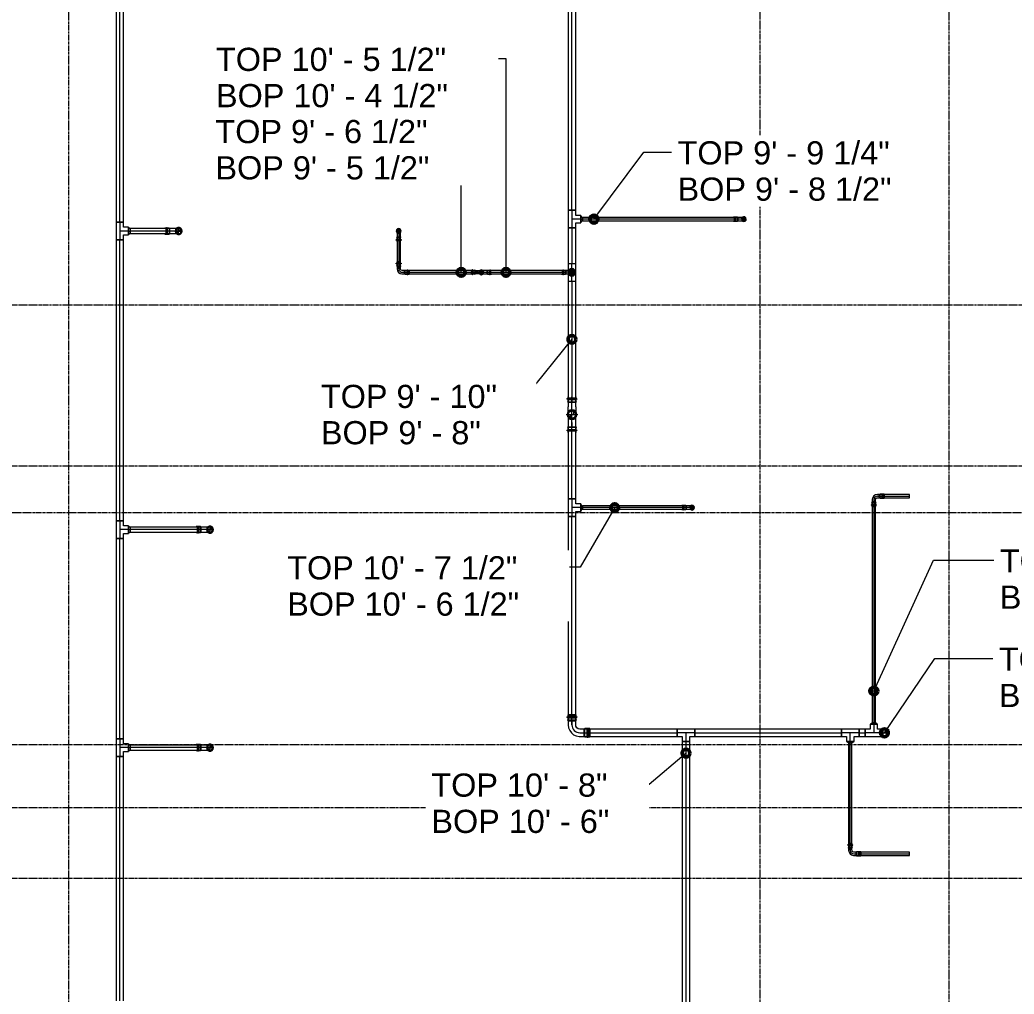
# Model space of a CAD drawing. Header units: inches. Extents: x -3679 to 241, y -496 to 1784.
# Drawn here: x -800.4 to -547.4, y 429.5 to 677.5 of the extents above; entities that cross this region are included whole.
import ezdxf

# ---------------------------------------------------------------- set-up
doc = ezdxf.new("R2010")
doc.units = ezdxf.units.IN
doc.header["$MEASUREMENT"] = 0
doc.linetypes.add('Grid Line', pattern=[0.875, 0.5, -0.125, 0.125, -0.125])
for name, color, linetype, lineweight in [('G-ANNO-DIMS', 251, 'Continuous', 9), ('P-PIPE', 1, 'Continuous', 9), ('P-PIPE-CNTR', 1, 'Continuous', 9), ('S-GRID', 8, 'Continuous', 9)]:
    doc.layers.add(name, color=color, linetype=linetype, lineweight=lineweight)
doc.styles.add('Arial_1', font='arial.ttf', dxfattribs={"height": 5.901198})

# ---------------------------------------------------------------- blocks, each defined once
blk = doc.blocks.new('Victaulic-VicPress316-Elbow 90-45deg Style P568_P571 - Standard-V9-MAIN LEVEL')
at = {"layer": 'P-PIPE'}
for p, q in [((-704.42, 622.85), (-704.42, 622.21)), ((-704, 623.74), (-704, 623.74)), ((-704, 623.74), (-704, 622.85)), ((-704, 622.85), (-704, 622.21)), ((-703.58, 622.21), (-703.58, 622.85)), ((-704.5, 622.13), (-704.42, 622.3)), ((-704.5, 622.13), (-704.5, 621.61)), ((-704.5, 621.38), (-704.5, 621.1)), ((-704.42, 622.3), (-704.42, 621.1)), ((-704, 622.21), (-704.42, 622.21)), ((-704.42, 622.21), (-704, 622.21)), ((-704, 622.3), (-704, 622.3)), ((-704, 622.3), (-704, 622.3)), ((-703.58, 622.21), (-704, 622.21)), ((-704, 622.21), (-703.58, 622.21)), ((-704, 621.61), (-704, 621.61)), ((-704, 621.61), (-704, 621.61)), ((-704, 621.38), (-704, 621.38)), ((-704, 621.38), (-704, 621.38)), ((-704, 621.1), (-704, 621.1)), ((-704, 621.1), (-704, 621.1)), ((-704, 621.1), (-704, 621.1)), ((-704, 621.1), (-704, 621.1)), ((-703.58, 622.3), (-703.5, 622.13)), ((-703.58, 621.1), (-703.58, 622.3)), ((-703.5, 621.61), (-703.5, 622.13)), ((-703.5, 621.1), (-703.5, 621.38))]:
    blk.add_line(p, q, dxfattribs=at)
at = {"layer": 'P-PIPE', "flags": 128}
for points in [[(-704, 624.36), (-704.32, 624.27), (-704.55, 624.02), (-704.61, 623.69), (-704.5, 623.38), (-704.23, 623.17), (-704, 623.13)], [(-704, 624.25), (-704.29, 624.15), (-704.47, 623.92), (-704.49, 623.61), (-704.32, 623.36), (-704.04, 623.24), (-704, 623.24)], [(-704.42, 623.74), (-704.42, 623.65), (-704.42, 623.39), (-704.42, 623.02), (-704.42, 622.85)], [(-704, 623.13), (-703.68, 623.22), (-703.45, 623.47), (-703.39, 623.79), (-703.5, 624.11), (-703.77, 624.31), (-704, 624.36)], [(-704, 623.24), (-703.71, 623.33), (-703.53, 623.57), (-703.51, 623.87), (-703.68, 624.13), (-703.96, 624.24), (-704, 624.25)], [(-703.58, 622.85), (-703.58, 623.25), (-703.58, 623.56), (-703.58, 623.73), (-703.58, 623.74)], [(-704.5, 621.38), (-704.6, 621.44), (-704.61, 621.54), (-704.52, 621.61), (-704.5, 621.61)], [(-704.5, 621.61), (-704.41, 621.61), (-704.17, 621.61), (-704, 621.61)], [(-704, 621.61), (-704.29, 621.61), (-704.47, 621.61), (-704.5, 621.61)], [(-704.5, 621.38), (-704.41, 621.38), (-704.17, 621.38), (-704, 621.38)], [(-704, 621.38), (-704.29, 621.38), (-704.47, 621.38), (-704.5, 621.38)], [(-703.5, 621.61), (-703.59, 621.61), (-703.83, 621.61), (-704, 621.61)], [(-704, 621.61), (-703.71, 621.61), (-703.53, 621.61), (-703.5, 621.61)], [(-703.5, 621.38), (-703.59, 621.38), (-703.83, 621.38), (-704, 621.38)], [(-704, 621.38), (-703.71, 621.38), (-703.53, 621.38), (-703.5, 621.38)], [(-703.5, 621.61), (-703.4, 621.56), (-703.39, 621.45), (-703.48, 621.38), (-703.5, 621.38)]]:
    blk.add_lwpolyline(points, dxfattribs=at)
at = {"layer": 'P-PIPE'}
for radius, start, end in [(0.503, 90, 270), (0.503, 90, 270), (0.503, 90, 270), (0.42, 90, 270), (0.42, 90, 270), (0.42, 90, 180), (0.42, 180, 270), (0.503, 270, 90), (0.503, 270, 90), (0.503, 270, 90), (0.42, 270, 90), (0.42, 270, 90), (0.42, 0, 90), (0.42, 270, 0)]:
    blk.add_arc((-704, 623.74), radius, start, end, dxfattribs=at)
blk = doc.blocks.new('Victaulic-VicPress316-Elbow 90-45deg Style P568_P571 - Standard-V10-MAIN LEVEL')
at = {"layer": 'P-PIPE'}
for p, q in [((-0.5, 2.64), (-0.5, 2.36)), ((0.5, 2.64), (-0.5, 2.64)), ((-0.5, 2.64), (0.5, 2.64)), ((-0.42, 2.64), (-0.42, 1.45)), ((-0.42, 2.64), (0.42, 2.64)), ((0.42, 2.64), (-0.42, 2.64)), ((0.42, 1.45), (0.42, 2.64)), ((0.5, 2.36), (0.5, 2.64)), ((-2.36, 0.5), (-2.64, 0.5)), ((-2.64, 0.5), (-2.64, -0.5)), ((-2.64, -0.5), (-2.64, 0.5)), ((-1.45, 0.42), (-2.64, 0.42)), ((-2.64, -0.42), (-2.64, 0.42)), ((-2.64, 0.42), (-2.64, -0.42)), ((-2.36, -0.5), (-2.36, 0.5)), ((-2.36, 0.5), (-2.36, -0.5)), ((-1.61, 0.5), (-2.13, 0.5)), ((-2.13, -0.5), (-2.13, 0.5)), ((-2.13, 0.5), (-2.13, -0.5)), ((-1.61, 0.5), (-1.45, 0.42)), ((-0.89, 0.42), (-1.53, 0.42)), ((-1.53, 0), (-1.53, 0.42)), ((-1.53, 0.42), (-1.53, 0)), ((-1.45, -0.42), (-1.45, 0.42)), ((-1.45, 0.42), (-1.45, -0.42)), ((-0.5, 2.36), (0.5, 2.36)), ((0.5, 2.36), (-0.5, 2.36)), ((-0.5, 2.13), (-0.5, 1.61)), ((-0.5, 2.13), (0.5, 2.13)), ((0.5, 2.13), (-0.5, 2.13)), ((-0.42, 1.45), (-0.5, 1.61)), ((-0.42, 1.53), (-0.42, 0.89)), ((0, 1.53), (-0.42, 1.53)), ((-0.42, 1.53), (0, 1.53)), ((-0.42, 1.45), (0.42, 1.45)), ((0.42, 1.45), (-0.42, 1.45)), ((0, 1.53), (0.42, 1.53)), ((0.42, 1.53), (0, 1.53)), ((0, 0.89), (0, 1.53)), ((0.5, 1.61), (0.42, 1.45)), ((0.42, 0.89), (0.42, 1.53)), ((0.5, 1.61), (0.5, 2.13)), ((-2.64, -0.42), (-1.45, -0.42)), ((-2.64, -0.5), (-2.36, -0.5)), ((-2.13, -0.5), (-1.61, -0.5)), ((-1.45, -0.42), (-1.61, -0.5)), ((-1.53, 0), (-1.53, -0.42)), ((-1.53, -0.42), (-1.53, 0)), ((-0.89, 0), (-1.53, 0)), ((-1.53, -0.42), (-0.89, -0.42))]:
    blk.add_line(p, q, dxfattribs=at)
at = {"layer": 'P-PIPE', "flags": 128}
for points in [[(-2.36, 0.5), (-2.31, 0.6), (-2.2, 0.61), (-2.13, 0.52), (-2.13, 0.5)], [(-2.36, 0.5), (-2.36, 0.41), (-2.36, 0.17), (-2.36, -0.13), (-2.36, -0.38), (-2.36, -0.5), (-2.36, -0.5)], [(-2.36, -0.5), (-2.36, -0.41), (-2.36, -0.17), (-2.36, 0.13), (-2.36, 0.38), (-2.36, 0.5), (-2.36, 0.5)], [(-2.13, -0.5), (-2.13, -0.41), (-2.13, -0.17), (-2.13, 0.13), (-2.13, 0.38), (-2.13, 0.5), (-2.13, 0.5)], [(-2.13, 0.5), (-2.13, 0.41), (-2.13, 0.17), (-2.13, -0.13), (-2.13, -0.38), (-2.13, -0.5), (-2.13, -0.5)], [(-0.42, 0.89), (-0.51, 0.61), (-0.75, 0.44), (-0.89, 0.42)], [(-0.89, -0.42), (-0.41, -0.33), (0.01, -0.06), (0.3, 0.34), (0.42, 0.81), (0.42, 0.89)], [(-0.5, 2.13), (-0.6, 2.18), (-0.61, 2.29), (-0.52, 2.36), (-0.5, 2.36)], [(0.5, 2.36), (0.41, 2.36), (0.17, 2.36), (-0.13, 2.36), (-0.38, 2.36), (-0.5, 2.36), (-0.5, 2.36)], [(-0.5, 2.36), (-0.41, 2.36), (-0.17, 2.36), (0.13, 2.36), (0.38, 2.36), (0.5, 2.36), (0.5, 2.36)], [(-0.5, 2.13), (-0.41, 2.13), (-0.17, 2.13), (0.13, 2.13), (0.38, 2.13), (0.5, 2.13), (0.5, 2.13)], [(0.5, 2.13), (0.41, 2.13), (0.17, 2.13), (-0.13, 2.13), (-0.38, 2.13), (-0.5, 2.13), (-0.5, 2.13)], [(0.5, 2.36), (0.6, 2.31), (0.61, 2.2), (0.52, 2.13), (0.5, 2.13)], [(-2.13, -0.5), (-2.18, -0.6), (-2.29, -0.61), (-2.36, -0.52), (-2.36, -0.5)]]:
    blk.add_lwpolyline(points, dxfattribs=at)
at = {"layer": 'P-PIPE'}
blk.add_arc((-0.89, 0.89), 0.891, 270, 0, dxfattribs=at)
blk = doc.blocks.new('Victaulic-VicPress316-Elbow 90-45deg Style P568_P571 - Standard-523083-MAIN LEVEL')
at = {"layer": 'P-PIPE'}
for p, q in [((-436.17, 302.52), (-436.17, 302.18)), ((-436.17, 301.89), (-436.17, 301.44)), ((-436.06, 302.52), (-436.06, 301.22)), ((-436.06, 301.33), (-436.06, 300.39)), ((-436.06, 301.33), (-435.41, 301.33)), ((-435.41, 301.33), (-436.06, 301.33)), ((-435.41, 302.52), (-435.41, 302.52)), ((-435.41, 302.52), (-435.41, 302.52)), ((-435.41, 302.52), (-435.41, 302.52)), ((-435.41, 302.52), (-435.41, 302.52)), ((-435.41, 302.18), (-435.41, 302.18)), ((-435.41, 302.18), (-435.41, 302.18)), ((-435.41, 301.89), (-435.41, 301.89)), ((-435.41, 301.89), (-435.41, 301.89)), ((-435.41, 301.33), (-434.75, 301.33)), ((-434.75, 301.33), (-435.41, 301.33)), ((-435.41, 300.39), (-435.41, 301.33)), ((-435.41, 301.22), (-435.41, 301.22)), ((-435.41, 301.22), (-435.41, 301.22)), ((-434.75, 301.22), (-434.75, 302.52)), ((-434.75, 300.39), (-434.75, 301.33)), ((-434.64, 302.18), (-434.64, 302.52)), ((-434.64, 301.44), (-434.64, 301.89)), ((-435.41, 299), (-435.41, 300.39)), ((-435.41, 299), (-435.41, 299))]:
    blk.add_line(p, q, dxfattribs=at)
at = {"layer": 'P-PIPE', "flags": 128}
for points in [[(-436.17, 301.89), (-436.29, 301.96), (-436.3, 302.1), (-436.19, 302.18), (-436.17, 302.18)], [(-436.17, 302.18), (-436.08, 302.18), (-435.83, 302.18), (-435.47, 302.18), (-435.41, 302.18)], [(-435.41, 302.18), (-435.77, 302.18), (-436.05, 302.18), (-436.17, 302.18), (-436.17, 302.18)], [(-436.17, 301.89), (-436.08, 301.89), (-435.83, 301.89), (-435.47, 301.89), (-435.41, 301.89)], [(-435.41, 301.89), (-435.77, 301.89), (-436.05, 301.89), (-436.17, 301.89), (-436.17, 301.89)], [(-436.06, 301.22), (-436.17, 301.41), (-436.17, 301.44)], [(-434.64, 302.18), (-434.73, 302.18), (-434.98, 302.18), (-435.34, 302.18), (-435.41, 302.18)], [(-435.41, 302.18), (-435.04, 302.18), (-434.76, 302.18), (-434.64, 302.18), (-434.64, 302.18)], [(-434.64, 301.89), (-434.73, 301.89), (-434.98, 301.89), (-435.34, 301.89), (-435.41, 301.89)], [(-435.41, 301.89), (-435.04, 301.89), (-434.76, 301.89), (-434.64, 301.89), (-434.64, 301.89)], [(-434.64, 301.44), (-434.73, 301.24), (-434.75, 301.22)], [(-434.64, 302.18), (-434.52, 302.11), (-434.51, 301.98), (-434.62, 301.89), (-434.64, 301.89)], [(-435.41, 299.91), (-435.8, 299.82), (-436.12, 299.56), (-436.3, 299.19), (-436.29, 298.78), (-436.1, 298.42), (-435.78, 298.17), (-435.41, 298.09)], [(-435.41, 299.77), (-435.77, 299.67), (-436.05, 299.42), (-436.17, 299.07), (-436.11, 298.7), (-435.88, 298.4), (-435.54, 298.25), (-435.41, 298.23)], [(-436.06, 300.39), (-436.06, 299.89), (-436.06, 299.46), (-436.06, 299.15), (-436.06, 299.01), (-436.06, 299)], [(-435.41, 298.09), (-435.01, 298.18), (-434.69, 298.44), (-434.51, 298.81), (-434.52, 299.22), (-434.71, 299.58), (-435.03, 299.83), (-435.41, 299.91)], [(-435.41, 298.23), (-435.04, 298.33), (-434.76, 298.58), (-434.64, 298.93), (-434.7, 299.3), (-434.93, 299.6), (-435.27, 299.75), (-435.41, 299.77)], [(-434.75, 299), (-434.75, 299.09), (-434.75, 299.36), (-434.75, 299.76), (-434.75, 300.25), (-434.75, 300.39)]]:
    blk.add_lwpolyline(points, dxfattribs=at)
at = {"layer": 'P-PIPE'}
for radius, start, end in [(0.767, 90, 270), (0.767, 90, 270), (0.767, 90, 270), (0.657, 90, 270), (0.657, 90, 270), (0.657, 90, 180), (0.657, 180, 270), (0.767, 270, 90), (0.767, 270, 90), (0.767, 270, 90), (0.658, 270, 90), (0.658, 270, 90), (0.658, 0, 90), (0.658, 270, 0)]:
    blk.add_arc((-435.41, 299), radius, start, end, dxfattribs=at)
blk = doc.blocks.new('Transition - Generic - Plumbing-CW-1134447-MAIN LEVEL')
at = {"layer": 'P-PIPE'}
for radius, start, end in [(0.812, 90, 270), (0.313, 90, 270), (0.812, 270, 90), (0.312, 270, 90)]:
    blk.add_arc((-659.91, 613.24), radius, start, end, dxfattribs=at)
blk = doc.blocks.new('Victaulic-VicPress316-Elbow 90-45deg Style P568_P571 - Standard-530918-MAIN LEVEL')
at = {"layer": 'P-PIPE'}
for p, q in [((-618.55, 723.29), (-618.83, 723.29)), ((-617.64, 723.2), (-618.83, 723.2)), ((-618.83, 722.78), (-618.83, 722.78)), ((-618.83, 722.78), (-618.83, 722.78)), ((-618.83, 722.78), (-618.83, 722.78)), ((-618.83, 722.78), (-618.83, 722.78)), ((-618.83, 722.36), (-617.64, 722.36)), ((-618.83, 722.28), (-618.55, 722.28)), ((-618.55, 722.78), (-618.55, 722.78)), ((-618.55, 722.78), (-618.55, 722.78)), ((-617.8, 723.29), (-618.32, 723.29)), ((-618.32, 722.78), (-618.32, 722.78)), ((-618.32, 722.78), (-618.32, 722.78)), ((-618.32, 722.28), (-617.8, 722.28)), ((-617.8, 723.29), (-617.64, 723.2)), ((-617.64, 722.36), (-617.8, 722.28)), ((-617.08, 723.2), (-617.72, 723.2)), ((-617.72, 723.2), (-617.72, 722.78)), ((-617.72, 722.78), (-617.72, 723.2)), ((-617.72, 722.78), (-617.72, 722.36)), ((-617.72, 722.36), (-617.72, 722.78)), ((-617.08, 722.78), (-617.72, 722.78)), ((-617.72, 722.36), (-617.08, 722.36)), ((-617.64, 722.78), (-617.64, 722.78)), ((-617.64, 722.78), (-617.64, 722.78)), ((-617.08, 722.78), (-616.19, 722.78)), ((-616.19, 722.78), (-616.19, 722.78))]:
    blk.add_line(p, q, dxfattribs=at)
at = {"layer": 'P-PIPE', "flags": 128}
for points in [[(-618.55, 723.29), (-618.5, 723.38), (-618.39, 723.39), (-618.33, 723.3), (-618.32, 723.29)], [(-618.55, 723.29), (-618.55, 723.2), (-618.55, 722.96), (-618.55, 722.78)], [(-618.55, 722.78), (-618.55, 723.07), (-618.55, 723.26), (-618.55, 723.29)], [(-618.55, 722.28), (-618.55, 722.37), (-618.55, 722.61), (-618.55, 722.78)], [(-618.55, 722.78), (-618.55, 722.49), (-618.55, 722.31), (-618.55, 722.28)], [(-618.32, 722.28), (-618.38, 722.19), (-618.48, 722.18), (-618.55, 722.26), (-618.55, 722.28)], [(-618.32, 723.29), (-618.32, 723.2), (-618.32, 722.96), (-618.32, 722.78)], [(-618.32, 722.78), (-618.32, 723.07), (-618.32, 723.26), (-618.32, 723.29)], [(-618.32, 722.28), (-618.32, 722.37), (-618.32, 722.61), (-618.32, 722.78)], [(-618.32, 722.78), (-618.32, 722.49), (-618.32, 722.31), (-618.32, 722.28)], [(-616.19, 723.2), (-616.28, 723.2), (-616.54, 723.2), (-616.91, 723.2), (-617.08, 723.2)], [(-617.08, 722.36), (-616.69, 722.36), (-616.38, 722.36), (-616.21, 722.36), (-616.19, 722.36)], [(-615.58, 722.78), (-615.67, 723.11), (-615.91, 723.33), (-616.24, 723.4), (-616.56, 723.28), (-616.76, 723.01), (-616.81, 722.78)], [(-616.81, 722.78), (-616.72, 722.46), (-616.47, 722.23), (-616.14, 722.17), (-615.83, 722.29), (-615.62, 722.55), (-615.58, 722.78)], [(-615.69, 722.78), (-615.78, 723.07), (-616.02, 723.26), (-616.32, 723.27), (-616.58, 723.11), (-616.69, 722.83), (-616.69, 722.78)], [(-616.69, 722.78), (-616.6, 722.49), (-616.36, 722.31), (-616.06, 722.3), (-615.81, 722.46), (-615.69, 722.74), (-615.69, 722.78)]]:
    blk.add_lwpolyline(points, dxfattribs=at)
at = {"layer": 'P-PIPE'}
for radius, start, end in [(0.503, 0, 180), (0.503, 0, 180), (0.503, 0, 180), (0.503, 180, 0), (0.503, 180, 0), (0.503, 180, 0), (0.42, 0, 180), (0.42, 0, 180), (0.42, 90, 180), (0.42, 180, 0), (0.42, 180, 0), (0.42, 180, 270), (0.42, 0, 90), (0.42, 270, 0)]:
    blk.add_arc((-616.19, 722.78), radius, start, end, dxfattribs=at)
blk = doc.blocks.new('Victaulic-VicPress316-Elbow 90-45deg Style P568_P571 - Standard-V4-MAIN LEVEL')
at = {"layer": 'P-PIPE'}
for p, q in [((-1.06, 4.55), (-1.06, 4.17)), ((1.06, 4.55), (-1.06, 4.55)), ((-1.06, 4.55), (1.06, 4.55)), ((-1.06, 4.17), (1.06, 4.17)), ((1.06, 4.17), (-1.06, 4.17)), ((-1.06, 3.85), (-1.06, 3.29)), ((-1.06, 3.85), (1.06, 3.85)), ((1.06, 3.85), (-1.06, 3.85)), ((-0.95, 4.55), (-0.95, 3.07)), ((-0.95, 4.55), (0.95, 4.55)), ((0.95, 4.55), (-0.95, 4.55)), ((-0.95, 3.18), (-0.95, 2.02)), ((0, 3.18), (-0.95, 3.18)), ((-0.95, 3.18), (0, 3.18)), ((-0.95, 3.07), (0.95, 3.07)), ((0.95, 3.07), (-0.95, 3.07)), ((0, 3.18), (0.95, 3.18)), ((0.95, 3.18), (0, 3.18)), ((0, 2.02), (0, 3.18)), ((0.95, 3.07), (0.95, 4.55)), ((0.95, 2.02), (0.95, 3.18)), ((1.06, 4.17), (1.06, 4.55)), ((1.06, 3.29), (1.06, 3.85)), ((-4.17, 1.06), (-4.55, 1.06)), ((-4.55, 1.06), (-4.55, -1.06)), ((-4.55, -1.06), (-4.55, 1.06)), ((-3.07, 0.95), (-4.55, 0.95)), ((-4.55, -0.95), (-4.55, 0.95)), ((-4.55, 0.95), (-4.55, -0.95)), ((-4.17, -1.06), (-4.17, 1.06)), ((-4.17, 1.06), (-4.17, -1.06)), ((-3.29, 1.06), (-3.85, 1.06)), ((-3.85, -1.06), (-3.85, 1.06)), ((-3.85, 1.06), (-3.85, -1.06)), ((-2.02, 0.95), (-3.18, 0.95)), ((-3.18, 0), (-3.18, 0.95)), ((-3.18, 0.95), (-3.18, 0)), ((-3.07, -0.95), (-3.07, 0.95)), ((-3.07, 0.95), (-3.07, -0.95)), ((-4.55, -0.95), (-3.07, -0.95)), ((-4.55, -1.06), (-4.17, -1.06)), ((-3.85, -1.06), (-3.29, -1.06)), ((-3.18, 0), (-3.18, -0.95)), ((-3.18, -0.95), (-3.18, 0)), ((-2.02, 0), (-3.18, 0)), ((-3.18, -0.95), (-2.02, -0.95))]:
    blk.add_line(p, q, dxfattribs=at)
at = {"layer": 'P-PIPE', "flags": 128}
for points in [[(-1.06, 3.85), (-1.2, 3.92), (-1.21, 4.08), (-1.08, 4.17), (-1.06, 4.17)], [(1.06, 4.17), (0.97, 4.17), (0.71, 4.17), (0.32, 4.17), (-0.12, 4.17), (-0.54, 4.17), (-0.86, 4.17), (-1.04, 4.17), (-1.06, 4.17)], [(-1.06, 4.17), (-0.97, 4.17), (-0.71, 4.17), (-0.32, 4.17), (0.12, 4.17), (0.54, 4.17), (0.86, 4.17), (1.04, 4.17), (1.06, 4.17)], [(-1.06, 3.85), (-0.97, 3.85), (-0.71, 3.85), (-0.32, 3.85), (0.12, 3.85), (0.54, 3.85), (0.86, 3.85), (1.04, 3.85), (1.06, 3.85)], [(1.06, 3.85), (0.97, 3.85), (0.71, 3.85), (0.32, 3.85), (-0.12, 3.85), (-0.54, 3.85), (-0.86, 3.85), (-1.04, 3.85), (-1.06, 3.85)], [(-0.95, 3.07), (-1.06, 3.26), (-1.06, 3.29)], [(1.06, 3.29), (0.97, 3.09), (0.95, 3.07)], [(1.06, 4.17), (1.2, 4.1), (1.21, 3.94), (1.08, 3.85), (1.06, 3.85)], [(-4.17, 1.06), (-4.1, 1.2), (-3.94, 1.21), (-3.85, 1.08), (-3.85, 1.06)], [(-4.17, 1.06), (-4.17, 0.97), (-4.17, 0.71), (-4.17, 0.32), (-4.17, -0.12), (-4.17, -0.54), (-4.17, -0.86), (-4.17, -1.04), (-4.17, -1.06)], [(-4.17, -1.06), (-4.17, -0.97), (-4.17, -0.71), (-4.17, -0.32), (-4.17, 0.12), (-4.17, 0.54), (-4.17, 0.86), (-4.17, 1.04), (-4.17, 1.06)], [(-3.85, -1.06), (-3.85, -0.97), (-3.85, -0.71), (-3.85, -0.32), (-3.85, 0.12), (-3.85, 0.54), (-3.85, 0.86), (-3.85, 1.04), (-3.85, 1.06)], [(-3.85, 1.06), (-3.85, 0.97), (-3.85, 0.71), (-3.85, 0.32), (-3.85, -0.12), (-3.85, -0.54), (-3.85, -0.86), (-3.85, -1.04), (-3.85, -1.06)], [(-3.29, 1.06), (-3.09, 0.97), (-3.07, 0.95)], [(-0.95, 2.02), (-1.04, 1.58), (-1.3, 1.22), (-1.69, 1), (-2.02, 0.95)], [(-2.02, -0.95), (-1.28, -0.86), (-0.59, -0.58), (0.02, -0.15), (0.49, 0.43), (0.81, 1.1), (0.94, 1.83), (0.95, 2.02)], [(-3.85, -1.06), (-3.92, -1.2), (-4.08, -1.21), (-4.17, -1.08), (-4.17, -1.06)], [(-3.07, -0.95), (-3.26, -1.06), (-3.29, -1.06)]]:
    blk.add_lwpolyline(points, dxfattribs=at)
at = {"layer": 'P-PIPE'}
blk.add_arc((-2.02, 2.02), 2.02, 270, 0, dxfattribs=at)
blk = doc.blocks.new('Victaulic-VicPress316-Elbow 90-45deg Style P568_P571 - Standard-1125944-MAIN LEVEL')
at = {"layer": 'P-PIPE'}
for p, q in [((-202.65, 171.58), (-202.65, 171.2)), ((-202.65, 170.88), (-202.65, 170.32)), ((-202.55, 171.58), (-202.55, 170.1)), ((-202.55, 170.21), (-202.55, 169.05)), ((-201.6, 170.21), (-202.55, 170.21)), ((-202.55, 170.21), (-201.6, 170.21)), ((-201.6, 171.58), (-201.6, 171.58)), ((-201.6, 171.58), (-201.6, 171.58)), ((-201.6, 171.58), (-201.6, 171.58)), ((-201.6, 171.58), (-201.6, 171.58)), ((-201.6, 171.2), (-201.6, 171.2)), ((-201.6, 171.2), (-201.6, 171.2)), ((-201.6, 170.88), (-201.6, 170.88)), ((-201.6, 170.88), (-201.6, 170.88)), ((-200.65, 170.21), (-201.6, 170.21)), ((-201.6, 170.21), (-200.65, 170.21)), ((-201.6, 169.05), (-201.6, 170.21)), ((-201.6, 170.1), (-201.6, 170.1)), ((-201.6, 170.1), (-201.6, 170.1)), ((-200.65, 170.1), (-200.65, 171.58)), ((-200.65, 169.05), (-200.65, 170.21)), ((-200.54, 171.2), (-200.54, 171.58)), ((-200.54, 170.32), (-200.54, 170.88)), ((-201.6, 169.05), (-201.6, 167.03)), ((-201.6, 167.03), (-201.6, 167.03))]:
    blk.add_line(p, q, dxfattribs=at)
at = {"layer": 'P-PIPE', "flags": 128}
for points in [[(-202.65, 170.88), (-202.79, 170.95), (-202.8, 171.11), (-202.68, 171.2), (-202.65, 171.2)], [(-202.65, 171.2), (-202.56, 171.2), (-202.3, 171.2), (-201.92, 171.2), (-201.6, 171.2)], [(-201.6, 171.2), (-202.03, 171.2), (-202.38, 171.2), (-202.6, 171.2), (-202.65, 171.2)], [(-202.65, 170.88), (-202.56, 170.88), (-202.3, 170.88), (-201.92, 170.88), (-201.6, 170.88)], [(-201.6, 170.88), (-202.03, 170.88), (-202.38, 170.88), (-202.6, 170.88), (-202.65, 170.88)], [(-202.55, 170.1), (-202.65, 170.29), (-202.65, 170.32)], [(-200.54, 171.2), (-200.63, 171.2), (-200.89, 171.2), (-201.27, 171.2), (-201.6, 171.2)], [(-201.6, 171.2), (-201.16, 171.2), (-200.81, 171.2), (-200.59, 171.2), (-200.54, 171.2)], [(-200.54, 170.88), (-200.63, 170.88), (-200.89, 170.88), (-201.27, 170.88), (-201.6, 170.88)], [(-201.6, 170.88), (-201.16, 170.88), (-200.81, 170.88), (-200.59, 170.88), (-200.54, 170.88)], [(-200.54, 170.32), (-200.62, 170.12), (-200.65, 170.1)], [(-200.54, 171.2), (-200.4, 171.13), (-200.39, 170.97), (-200.51, 170.88), (-200.54, 170.88)], [(-201.6, 168.25), (-202.06, 168.16), (-202.46, 167.9), (-202.72, 167.5), (-202.82, 167.04), (-202.73, 166.57), (-202.47, 166.17), (-202.07, 165.9), (-201.61, 165.81), (-201.6, 165.81)], [(-201.6, 168.09), (-202.03, 168), (-202.38, 167.74), (-202.6, 167.35), (-202.65, 166.91), (-202.51, 166.49), (-202.21, 166.17), (-201.8, 165.99), (-201.6, 165.97)], [(-202.55, 169.05), (-202.55, 168.44), (-202.55, 167.89), (-202.55, 167.45), (-202.55, 167.15), (-202.55, 167.03), (-202.55, 167.03)], [(-201.6, 165.81), (-201.13, 165.9), (-200.73, 166.16), (-200.47, 166.56), (-200.37, 167.02), (-200.46, 167.49), (-200.72, 167.89), (-201.12, 168.16), (-201.58, 168.25), (-201.6, 168.25)], [(-201.6, 165.97), (-201.16, 166.06), (-200.81, 166.32), (-200.59, 166.71), (-200.54, 167.15), (-200.68, 167.57), (-200.98, 167.89), (-201.39, 168.07), (-201.6, 168.09)], [(-200.65, 167.03), (-200.65, 167.12), (-200.65, 167.39), (-200.65, 167.82), (-200.65, 168.35), (-200.65, 168.95), (-200.65, 169.05)]]:
    blk.add_lwpolyline(points, dxfattribs=at)
at = {"layer": 'P-PIPE'}
for radius, start, end in [(1.06, 90, 270), (1.06, 90, 270), (1.06, 90, 270), (0.95, 90, 270), (0.95, 90, 270), (0.95, 90, 180), (0.95, 180, 270), (1.06, 270, 90), (1.06, 270, 90), (1.06, 270, 90), (0.95, 270, 90), (0.95, 270, 90), (0.95, 0, 90), (0.95, 270, 0)]:
    blk.add_arc((-201.6, 167.03), radius, start, end, dxfattribs=at)
blk = doc.blocks.new('Victaulic-VicPress316-Elbow 90-45deg Style P568_P571 - Standard-V3-MAIN LEVEL')
at = {"layer": 'P-PIPE'}
for p, q in [((-201.6, 167.03), (-201.6, 167.03)), ((-201.6, 167.03), (-201.6, 165.02)), ((-202.55, 165.02), (-202.55, 163.85)), ((-201.6, 165.02), (-201.6, 163.85)), ((-200.65, 163.85), (-200.65, 165.02)), ((-202.65, 163.74), (-202.65, 163.18)), ((-202.65, 162.86), (-202.65, 162.48)), ((-202.55, 163.96), (-202.55, 162.48)), ((-202.55, 163.85), (-201.6, 163.85)), ((-201.6, 163.85), (-202.55, 163.85)), ((-201.6, 163.96), (-201.6, 163.96)), ((-201.6, 163.96), (-201.6, 163.96)), ((-201.6, 163.85), (-200.65, 163.85)), ((-200.65, 163.85), (-201.6, 163.85)), ((-201.6, 163.18), (-201.6, 163.18)), ((-201.6, 163.18), (-201.6, 163.18)), ((-201.6, 162.86), (-201.6, 162.86)), ((-201.6, 162.86), (-201.6, 162.86)), ((-201.6, 162.48), (-201.6, 162.48)), ((-201.6, 162.48), (-201.6, 162.48)), ((-201.6, 162.48), (-201.6, 162.48)), ((-201.6, 162.48), (-201.6, 162.48)), ((-200.65, 162.48), (-200.65, 163.96)), ((-200.54, 163.18), (-200.54, 163.74)), ((-200.54, 162.48), (-200.54, 162.86))]:
    blk.add_line(p, q, dxfattribs=at)
at = {"layer": 'P-PIPE', "flags": 128}
for points in [[(-201.6, 168.25), (-202.06, 168.16), (-202.46, 167.9), (-202.72, 167.5), (-202.82, 167.04), (-202.73, 166.57), (-202.47, 166.17), (-202.07, 165.9), (-201.61, 165.81), (-201.6, 165.81)], [(-202.55, 167.03), (-202.45, 167.44), (-202.19, 167.77), (-201.82, 167.95), (-201.6, 167.98)], [(-201.6, 166.08), (-202, 166.17), (-202.33, 166.43), (-202.52, 166.81), (-202.55, 167.03)], [(-202.55, 165.02), (-202.55, 165.62), (-202.55, 166.17), (-202.55, 166.61), (-202.55, 166.91), (-202.55, 167.03), (-202.55, 167.03)], [(-201.6, 165.81), (-201.13, 165.9), (-200.73, 166.16), (-200.47, 166.56), (-200.37, 167.02), (-200.46, 167.49), (-200.72, 167.89), (-201.12, 168.16), (-201.58, 168.25), (-201.6, 168.25)], [(-201.6, 167.98), (-201.19, 167.89), (-200.86, 167.63), (-200.67, 167.25), (-200.65, 167.03)], [(-200.65, 167.03), (-200.74, 166.62), (-201, 166.29), (-201.37, 166.11), (-201.6, 166.08)], [(-200.65, 167.03), (-200.65, 166.94), (-200.65, 166.67), (-200.65, 166.24), (-200.65, 165.71), (-200.65, 165.11), (-200.65, 165.02)], [(-202.65, 162.86), (-202.79, 162.93), (-202.8, 163.09), (-202.68, 163.18), (-202.65, 163.18)], [(-202.65, 163.74), (-202.57, 163.94), (-202.55, 163.96)], [(-202.65, 163.18), (-202.56, 163.18), (-202.3, 163.18), (-201.92, 163.18), (-201.6, 163.18)], [(-201.6, 163.18), (-202.03, 163.18), (-202.38, 163.18), (-202.6, 163.18), (-202.65, 163.18)], [(-202.65, 162.86), (-202.56, 162.86), (-202.3, 162.86), (-201.92, 162.86), (-201.6, 162.86)], [(-201.6, 162.86), (-202.03, 162.86), (-202.38, 162.86), (-202.6, 162.86), (-202.65, 162.86)], [(-200.54, 163.18), (-200.63, 163.18), (-200.89, 163.18), (-201.27, 163.18), (-201.6, 163.18)], [(-201.6, 163.18), (-201.16, 163.18), (-200.81, 163.18), (-200.59, 163.18), (-200.54, 163.18)], [(-200.54, 162.86), (-200.63, 162.86), (-200.89, 162.86), (-201.27, 162.86), (-201.6, 162.86)], [(-201.6, 162.86), (-201.16, 162.86), (-200.81, 162.86), (-200.59, 162.86), (-200.54, 162.86)], [(-200.65, 163.96), (-200.54, 163.77), (-200.54, 163.74)], [(-200.54, 163.18), (-200.4, 163.11), (-200.39, 162.95), (-200.51, 162.86), (-200.54, 162.86)]]:
    blk.add_lwpolyline(points, dxfattribs=at)
at = {"layer": 'P-PIPE'}
for radius, start, end in [(1.06, 90, 270), (1.06, 90, 270), (1.06, 90, 270), (0.95, 90, 270), (0.95, 90, 270), (0.95, 90, 180), (0.95, 180, 270), (1.06, 270, 90), (1.06, 270, 90), (1.06, 270, 90), (0.95, 270, 90), (0.95, 270, 90), (0.95, 0, 90), (0.95, 270, 0)]:
    blk.add_arc((-201.6, 167.03), radius, start, end, dxfattribs=at)

msp = doc.modelspace()

# ---------------------------------------------------------------- linework, layer by layer
at = {"layer": 'G-ANNO-DIMS'}
for p, q in [((-676.69, 667.6), (-690.37, 667.6)), ((-676.69, 613.24), (-676.69, 667.6)), ((-688.09, 649.21), (-695.07, 649.21)), ((-688.09, 613.24), (-688.09, 649.21)), ((-654.33, 626.78), (-641.65, 643.8)), ((-641.65, 643.8), (-634.53, 643.8)), ((-659.91, 596.18), (-671.56, 581.79)), ((-671.56, 581.79), (-677.83, 581.79)), ((-649.04, 553.34), (-657.8, 538.17)), ((-583.08, 506.66), (-567.94, 539.93)), ((-567.94, 539.93), (-552.54, 539.93)), ((-657.8, 538.17), (-672.25, 538.17)), ((-580.41, 496.02), (-567.53, 514.91)), ((-567.53, 514.91), (-552.78, 514.91)), ((-630.88, 490.83), (-640.27, 482.85)), ((-640.27, 482.85), (-649.24, 482.85))]:
    msp.add_line(p, q, dxfattribs=at)
at = {"layer": 'G-ANNO-DIMS', "lineweight": 50}
for centre in [(-654.33, 626.78), (-688.09, 613.24), (-676.69, 613.24), (-659.91, 596.18), (-649.04, 553.34), (-583.08, 506.66), (-580.41, 496.02), (-630.88, 490.83)]:
    msp.add_circle(centre, 1, dxfattribs=at)
at = {"layer": 'P-PIPE'}
for p, q in [((-660.86, 720.54), (-660.86, 629.03)), ((-658.96, 629.03), (-658.96, 720.54)), ((-775.93, 713.82), (-775.93, 625.99)), ((-774.03, 625.99), (-774.03, 713.82)), ((-658.96, 629.03), (-660.86, 629.03)), ((-660.86, 629.03), (-660.86, 624.54)), ((-658.96, 629.03), (-660.86, 629.03)), ((-660.86, 629.03), (-658.96, 629.03)), ((-658.96, 627.73), (-658.96, 629.03)), ((-657.67, 627.73), (-658.96, 627.73)), ((-657.67, 627.73), (-657.67, 625.83)), ((-657.67, 625.83), (-657.67, 627.73)), ((-657.26, 627.1), (-657.67, 627.6)), ((-774.03, 625.99), (-775.93, 625.99)), ((-775.93, 625.99), (-775.93, 621.5)), ((-774.03, 625.99), (-775.93, 625.99)), ((-775.93, 625.99), (-774.03, 625.99)), ((-774.03, 624.69), (-774.03, 625.99)), ((-658.96, 624.54), (-658.96, 625.83)), ((-658.96, 625.83), (-657.67, 625.83)), ((-657.67, 625.97), (-657.26, 626.47)), ((-617.72, 627.2), (-657.26, 627.2)), ((-657.26, 627.2), (-657.26, 626.36)), ((-657.26, 626.36), (-617.72, 626.36)), ((-617.72, 627.2), (-617.72, 626.36)), ((-772.74, 624.69), (-774.03, 624.69)), ((-774.03, 621.5), (-774.03, 622.79)), ((-774.03, 622.79), (-772.74, 622.79)), ((-772.74, 624.69), (-772.74, 622.79)), ((-772.74, 622.79), (-772.74, 624.69)), ((-772.33, 624.31), (-772.74, 624.56)), ((-772.74, 622.93), (-772.33, 623.18)), ((-762.33, 624.4), (-772.33, 624.4)), ((-772.33, 624.4), (-772.33, 623.09)), ((-772.33, 623.09), (-762.33, 623.09)), ((-762.33, 624.4), (-762.33, 623.09)), ((-658.96, 624.54), (-660.86, 624.54)), ((-660.86, 624.54), (-658.96, 624.54)), ((-660.86, 624.54), (-660.86, 615.49)), ((-660.86, 624.54), (-658.96, 624.54)), ((-658.96, 615.49), (-658.96, 624.54)), ((-774.03, 621.5), (-775.93, 621.5)), ((-775.93, 621.5), (-774.03, 621.5)), ((-775.93, 621.5), (-775.93, 549.99)), ((-774.03, 621.5), (-775.93, 621.5)), ((-774.03, 549.99), (-774.03, 621.5)), ((-704.42, 622.21), (-704.42, 614.77)), ((-704.42, 622.21), (-703.58, 622.21)), ((-703.58, 614.77), (-703.58, 622.21)), ((-704.42, 614.77), (-703.58, 614.77)), ((-660.86, 615.49), (-660.86, 611)), ((-660.86, 615.49), (-658.96, 615.49)), ((-658.96, 611), (-658.96, 615.49)), ((-684.53, 613.66), (-702.47, 613.66)), ((-702.47, 612.82), (-702.47, 613.66)), ((-702.47, 612.82), (-684.53, 612.82)), ((-684.53, 612.82), (-684.53, 613.66)), ((-661.44, 613.66), (-681.47, 613.66)), ((-681.47, 612.82), (-681.47, 613.66)), ((-681.47, 612.82), (-661.44, 612.82)), ((-661.44, 612.82), (-661.44, 613.66)), ((-660.86, 611), (-660.86, 580.2)), ((-660.86, 611), (-658.96, 611)), ((-658.96, 580.2), (-658.96, 611)), ((-660.86, 580.2), (-658.96, 580.2)), ((-660.86, 573.84), (-660.86, 555.58)), ((-658.96, 573.84), (-660.86, 573.84)), ((-658.96, 555.58), (-658.96, 573.84)), ((-574, 556.67), (-581.55, 556.67)), ((-581.55, 555.83), (-581.55, 556.67)), ((-574, 555.83), (-574, 556.67)), ((-658.96, 555.58), (-660.86, 555.58)), ((-660.86, 555.58), (-660.86, 551.09)), ((-658.96, 555.58), (-660.86, 555.58)), ((-660.86, 555.58), (-658.96, 555.58)), ((-658.96, 554.29), (-658.96, 555.58)), ((-657.67, 554.29), (-658.96, 554.29)), ((-657.67, 554.29), (-657.67, 552.39)), ((-657.67, 552.39), (-657.67, 554.29)), ((-657.26, 553.65), (-657.67, 554.15)), ((-583.5, 554.72), (-583.5, 498.67)), ((-583.5, 554.72), (-582.66, 554.72)), ((-582.66, 498.67), (-582.66, 554.72)), ((-581.55, 555.83), (-574, 555.83)), ((-658.96, 551.09), (-658.96, 552.39)), ((-658.96, 552.39), (-657.67, 552.39)), ((-657.67, 552.52), (-657.26, 553.02)), ((-630.86, 553.76), (-657.26, 553.76)), ((-657.26, 553.76), (-657.26, 552.92)), ((-657.26, 552.92), (-630.86, 552.92)), ((-630.86, 553.76), (-630.86, 552.92)), ((-775.93, 549.99), (-775.93, 545.5)), ((-774.03, 549.99), (-775.93, 549.99)), ((-775.93, 549.99), (-774.03, 549.99)), ((-774.03, 549.99), (-775.93, 549.99)), ((-774.03, 548.69), (-774.03, 549.99)), ((-658.96, 551.09), (-660.86, 551.09)), ((-660.86, 551.09), (-658.96, 551.09)), ((-660.86, 551.09), (-660.86, 499.2)), ((-658.96, 551.09), (-660.86, 551.09)), ((-658.96, 499.2), (-658.96, 551.09)), ((-772.74, 548.69), (-774.03, 548.69)), ((-774.03, 545.5), (-774.03, 546.79)), ((-774.03, 546.79), (-772.74, 546.79)), ((-772.74, 548.69), (-772.74, 546.79)), ((-772.74, 546.79), (-772.74, 548.69)), ((-772.33, 548.31), (-772.74, 548.56)), ((-772.74, 546.93), (-772.33, 547.18)), ((-754.33, 548.4), (-772.33, 548.4)), ((-772.33, 548.4), (-772.33, 547.09)), ((-772.33, 547.09), (-754.33, 547.09)), ((-754.33, 548.4), (-754.33, 547.09)), ((-774.03, 545.5), (-775.93, 545.5)), ((-775.93, 545.5), (-774.03, 545.5)), ((-775.93, 545.5), (-775.93, 494.49)), ((-774.03, 545.5), (-775.93, 545.5)), ((-774.03, 494.49), (-774.03, 545.5)), ((-658.96, 499.2), (-660.86, 499.2)), ((-583.39, 498.67), (-583.89, 498.26)), ((-583.5, 498.67), (-582.66, 498.67)), ((-582.27, 498.26), (-582.77, 498.67)), ((-633.12, 496.97), (-656.73, 496.97)), ((-656.73, 495.07), (-656.73, 496.97)), ((-628.63, 496.97), (-633.12, 496.97)), ((-633.12, 495.07), (-633.12, 496.97)), ((-633.12, 496.97), (-633.12, 495.07)), ((-633.12, 495.07), (-633.12, 496.97)), ((-591.32, 496.97), (-628.63, 496.97)), ((-628.63, 495.07), (-628.63, 496.97)), ((-628.63, 495.07), (-628.63, 496.97)), ((-628.63, 496.97), (-628.63, 495.07)), ((-586.83, 496.97), (-591.32, 496.97)), ((-591.32, 495.07), (-591.32, 496.97)), ((-591.32, 496.97), (-591.32, 495.07)), ((-591.32, 495.07), (-591.32, 496.97)), ((-586.83, 495.07), (-586.83, 496.97)), ((-586.83, 496.97), (-586.83, 495.07)), ((-585.32, 496.97), (-586.83, 496.97)), ((-586.83, 495.07), (-586.83, 496.97)), ((-584.03, 496.97), (-585.32, 496.97)), ((-585.32, 496.97), (-585.32, 495.07)), ((-585.32, 495.07), (-585.32, 496.97)), ((-585.32, 495.07), (-585.32, 496.97)), ((-584.03, 498.26), (-584.03, 496.97)), ((-582.13, 498.26), (-584.03, 498.26)), ((-584.03, 498.26), (-582.13, 498.26)), ((-582.13, 496.97), (-582.13, 498.26)), ((-580.83, 496.97), (-582.13, 496.97)), ((-579.83, 496.97), (-580.83, 496.97)), ((-580.83, 495.07), (-580.83, 496.97)), ((-580.83, 496.97), (-580.83, 495.07)), ((-580.83, 495.07), (-580.83, 496.97)), ((-579.83, 495.07), (-579.83, 496.97)), ((-775.93, 494.49), (-775.93, 490)), ((-774.03, 494.49), (-775.93, 494.49)), ((-775.93, 494.49), (-774.03, 494.49)), ((-774.03, 494.49), (-775.93, 494.49)), ((-774.03, 493.19), (-774.03, 494.49)), ((-656.73, 495.07), (-633.12, 495.07)), ((-633.12, 495.07), (-631.83, 495.07)), ((-631.83, 495.07), (-631.83, 493.78)), ((-629.92, 493.78), (-631.83, 493.78)), ((-631.83, 493.78), (-629.92, 493.78)), ((-631.83, 493.78), (-631.83, 396.44)), ((-629.93, 493.78), (-631.83, 493.78)), ((-629.93, 396.44), (-629.93, 493.78)), ((-629.92, 495.07), (-628.63, 495.07)), ((-629.92, 493.78), (-629.92, 495.07)), ((-628.63, 495.07), (-591.32, 495.07)), ((-591.32, 495.07), (-590.03, 495.07)), ((-590.03, 495.07), (-590.03, 493.78)), ((-588.13, 493.78), (-590.03, 493.78)), ((-590.03, 493.78), (-588.13, 493.78)), ((-589.89, 493.78), (-589.39, 493.37)), ((-589.5, 493.37), (-589.5, 466.75)), ((-588.66, 493.37), (-589.5, 493.37)), ((-588.77, 493.37), (-588.27, 493.78)), ((-588.66, 466.75), (-588.66, 493.37)), ((-588.13, 495.07), (-586.83, 495.07)), ((-588.13, 493.78), (-588.13, 495.07)), ((-586.83, 495.07), (-585.32, 495.07)), ((-585.32, 495.07), (-580.83, 495.07)), ((-580.83, 495.07), (-579.83, 495.07)), ((-772.74, 493.19), (-774.03, 493.19)), ((-774.03, 490), (-774.03, 491.29)), ((-774.03, 491.29), (-772.74, 491.29)), ((-772.74, 493.19), (-772.74, 491.29)), ((-772.74, 491.29), (-772.74, 493.19)), ((-772.33, 492.81), (-772.74, 493.06)), ((-772.74, 491.43), (-772.33, 491.68)), ((-754.33, 492.9), (-772.33, 492.9)), ((-772.33, 492.9), (-772.33, 491.59)), ((-772.33, 491.59), (-754.33, 491.59)), ((-754.33, 492.9), (-754.33, 491.59)), ((-774.03, 490), (-775.93, 490)), ((-775.93, 490), (-774.03, 490)), ((-775.93, 490), (-775.93, 427.81)), ((-774.03, 490), (-775.93, 490)), ((-774.03, 427.81), (-774.03, 490)), ((-588.66, 466.75), (-589.5, 466.75)), ((-574, 465.64), (-587.55, 465.64)), ((-587.55, 464.8), (-587.55, 465.64)), ((-574, 464.8), (-574, 465.64)), ((-587.55, 464.8), (-574, 464.8))]:
    msp.add_line(p, q, dxfattribs=at)
for centre, radius, start, end in [((-616.19, 626.78), 0.42, 0, 180), ((-616.19, 626.78), 0.42, 180, 0), ((-616.19, 626.57), 0.21, 90, 270), ((-616.19, 626.99), 0.21, 270, 90), ((-760, 623.74), 0.658, 0, 180), ((-760, 623.74), 0.657, 180, 0), ((-760, 623.41), 0.329, 90, 270), ((-760, 624.07), 0.329, 270, 90), ((-704, 623.74), 0.42, 0, 180), ((-704, 623.74), 0.42, 180, 0), ((-704, 623.53), 0.21, 90, 270), ((-704, 623.95), 0.21, 270, 90), ((-683, 613.24), 0.42, 0, 180), ((-683, 613.24), 0.42, 180, 0), ((-683, 613.03), 0.21, 90, 270), ((-683, 613.45), 0.21, 270, 90), ((-659.91, 613.24), 0.951, 90, 270), ((-659.91, 613.24), 0.42, 0, 180), ((-659.91, 613.24), 0.42, 180, 0), ((-659.91, 613.03), 0.21, 90, 270), ((-659.91, 613.24), 0.951, 270, 90), ((-659.91, 613.45), 0.21, 270, 90), ((-659.91, 577.02), 0.95, 0, 180), ((-659.91, 577.02), 0.95, 180, 0), ((-659.91, 576.54), 0.475, 90, 270), ((-659.91, 577.49), 0.475, 270, 90), ((-629.33, 553.34), 0.42, 0, 180), ((-629.33, 553.34), 0.42, 180, 0), ((-629.33, 553.13), 0.21, 90, 270), ((-629.33, 553.55), 0.21, 270, 90), ((-752, 547.74), 0.658, 0, 180), ((-752, 547.74), 0.658, 180, 0), ((-752, 547.41), 0.329, 90, 270), ((-752, 548.07), 0.329, 270, 90), ((-752, 492.24), 0.658, 0, 180), ((-752, 492.24), 0.657, 180, 0), ((-752, 491.91), 0.329, 90, 270), ((-752, 492.57), 0.329, 270, 90)]:
    msp.add_arc(centre, radius, start, end, dxfattribs=at)
at = {"layer": 'P-PIPE-CNTR'}
for p, q in [((-659.91, 629.03), (-659.91, 720.54)), ((-659.91, 629.03), (-659.91, 720.54)), ((-774.98, 625.99), (-774.98, 713.82)), ((-774.98, 625.99), (-774.98, 713.82)), ((-659.91, 629.03), (-659.91, 624.54)), ((-774.98, 625.99), (-774.98, 621.5)), ((-657.67, 626.78), (-659.91, 626.78)), ((-657.67, 626.78), (-657.26, 626.78)), ((-617.72, 626.78), (-657.26, 626.78)), ((-617.72, 626.78), (-657.26, 626.78)), ((-617.08, 626.78), (-618.83, 626.78)), ((-617.08, 626.78), (-617.72, 626.78)), ((-616.19, 626.78), (-617.08, 626.78)), ((-616.69, 626.78), (-615.69, 626.78)), ((-616.19, 626.28), (-616.19, 627.28)), ((-772.74, 623.74), (-774.98, 623.74)), ((-772.74, 623.74), (-772.33, 623.74)), ((-762.33, 623.74), (-772.33, 623.74)), ((-762.33, 623.74), (-772.33, 623.74)), ((-761.39, 623.74), (-763.52, 623.74)), ((-761.39, 623.74), (-762.33, 623.74)), ((-760, 623.74), (-761.39, 623.74)), ((-761, 623.74), (-759, 623.74)), ((-760, 622.74), (-760, 624.74)), ((-704.5, 623.74), (-703.5, 623.74)), ((-704, 623.24), (-704, 624.24)), ((-704, 623.74), (-704, 622.85)), ((-704, 622.85), (-704, 622.21)), ((-704, 622.85), (-704, 621.1)), ((-659.91, 624.54), (-659.91, 615.49)), ((-659.91, 624.54), (-659.91, 615.49)), ((-774.98, 549.99), (-774.98, 621.5)), ((-774.98, 549.99), (-774.98, 621.5)), ((-704, 622.21), (-704, 614.77)), ((-704, 622.21), (-704, 614.77)), ((-704, 614.77), (-704, 614.13)), ((-659.91, 611), (-659.91, 615.49)), ((-703.11, 613.24), (-702.47, 613.24)), ((-703.11, 613.24), (-701.36, 613.24)), ((-702.47, 613.24), (-684.53, 613.24)), ((-702.47, 613.24), (-684.53, 613.24)), ((-684.53, 613.24), (-683.89, 613.24)), ((-683.89, 613.24), (-683, 613.24)), ((-683.5, 613.24), (-682.5, 613.24)), ((-683, 612.74), (-683, 613.74)), ((-683, 613.24), (-682.11, 613.24)), ((-682.11, 613.24), (-681.47, 613.24)), ((-682.11, 613.24), (-680.36, 613.24)), ((-681.47, 613.24), (-661.44, 613.24)), ((-681.47, 613.24), (-661.44, 613.24)), ((-660.8, 613.24), (-662.55, 613.24)), ((-660.8, 613.24), (-661.44, 613.24)), ((-659.91, 613.24), (-660.8, 613.24)), ((-660.41, 613.24), (-659.41, 613.24)), ((-659.91, 612.74), (-659.91, 613.74)), ((-659.91, 611), (-659.91, 580.2)), ((-659.91, 611), (-659.91, 580.2)), ((-659.91, 579.04), (-659.91, 581.57)), ((-659.91, 579.04), (-659.91, 580.2)), ((-661.41, 577.02), (-658.41, 577.02)), ((-659.91, 577.02), (-659.91, 579.04)), ((-659.91, 575.52), (-659.91, 578.52)), ((-659.91, 575), (-659.91, 577.02)), ((-659.91, 573.84), (-659.91, 575)), ((-659.91, 555.58), (-659.91, 573.84)), ((-659.91, 555.58), (-659.91, 573.84)), ((-659.91, 555.58), (-659.91, 551.09)), ((-583.08, 555.36), (-583.08, 554.72)), ((-583.08, 555.36), (-583.08, 553.61)), ((-583.08, 554.72), (-583.08, 498.67)), ((-583.08, 554.72), (-583.08, 498.67)), ((-581.55, 556.25), (-582.19, 556.25)), ((-581.55, 556.25), (-574, 556.25)), ((-581.55, 556.25), (-574, 556.25)), ((-657.67, 553.34), (-659.91, 553.34)), ((-657.67, 553.34), (-657.26, 553.34)), ((-630.86, 553.34), (-657.26, 553.34)), ((-630.86, 553.34), (-657.26, 553.34)), ((-630.23, 553.34), (-631.97, 553.34)), ((-630.23, 553.34), (-630.86, 553.34)), ((-629.33, 553.34), (-630.23, 553.34)), ((-629.83, 553.34), (-628.83, 553.34)), ((-629.33, 552.84), (-629.33, 553.84)), ((-629.33, 553.34), (-629.33, 553.34)), ((-774.98, 549.99), (-774.98, 545.5)), ((-659.91, 499.2), (-659.91, 551.09)), ((-659.91, 499.2), (-659.91, 551.09)), ((-772.74, 547.74), (-774.98, 547.74)), ((-772.74, 547.74), (-772.33, 547.74)), ((-754.33, 547.74), (-772.33, 547.74)), ((-754.33, 547.74), (-772.33, 547.74)), ((-753.39, 547.74), (-755.52, 547.74)), ((-753.39, 547.74), (-754.33, 547.74)), ((-752, 547.74), (-753.39, 547.74)), ((-753, 547.74), (-751, 547.74)), ((-752, 546.74), (-752, 548.74)), ((-774.98, 494.49), (-774.98, 545.5)), ((-774.98, 494.49), (-774.98, 545.5)), ((-659.91, 499.2), (-659.91, 498.04)), ((-583.08, 498.26), (-583.08, 498.67)), ((-657.89, 496.02), (-656.73, 496.02)), ((-657.89, 496.02), (-655.36, 496.02)), ((-656.73, 496.02), (-633.12, 496.02)), ((-656.73, 496.02), (-633.12, 496.02)), ((-628.63, 496.02), (-633.12, 496.02)), ((-630.88, 493.78), (-630.88, 496.02)), ((-628.63, 496.02), (-591.32, 496.02)), ((-628.63, 496.02), (-591.32, 496.02)), ((-586.83, 496.02), (-591.32, 496.02)), ((-589.08, 493.78), (-589.08, 496.02)), ((-586.83, 496.02), (-585.32, 496.02)), ((-586.83, 496.02), (-585.32, 496.02)), ((-580.83, 496.02), (-585.32, 496.02)), ((-583.08, 498.26), (-583.08, 496.02)), ((-580.83, 496.02), (-579.83, 496.02)), ((-580.83, 496.02), (-579.83, 496.02)), ((-774.98, 494.49), (-774.98, 490)), ((-630.88, 396.44), (-630.88, 493.78)), ((-630.88, 396.44), (-630.88, 493.78)), ((-589.08, 493.78), (-589.08, 493.37)), ((-589.08, 466.75), (-589.08, 493.37)), ((-589.08, 466.75), (-589.08, 493.37)), ((-772.74, 492.24), (-774.98, 492.24)), ((-772.74, 492.24), (-772.33, 492.24)), ((-754.33, 492.24), (-772.33, 492.24)), ((-754.33, 492.24), (-772.33, 492.24)), ((-753.39, 492.24), (-755.52, 492.24)), ((-753.39, 492.24), (-754.33, 492.24)), ((-752, 492.24), (-753.39, 492.24)), ((-753, 492.24), (-751, 492.24)), ((-752, 491.24), (-752, 493.24)), ((-774.98, 427.81), (-774.98, 490)), ((-774.98, 427.81), (-774.98, 490)), ((-589.08, 466.75), (-589.08, 466.11)), ((-588.19, 465.22), (-587.55, 465.22)), ((-588.19, 465.22), (-586.44, 465.22)), ((-587.55, 465.22), (-574, 465.22)), ((-587.55, 465.22), (-574, 465.22))]:
    msp.add_line(p, q, dxfattribs=at)
for centre, radius, start, end in [((-703.11, 614.13), 0.891, 180, 270), ((-582.19, 555.36), 0.891, 90, 180), ((-657.89, 498.04), 2.02, 180, 270), ((-588.19, 466.11), 0.891, 180, 270)]:
    msp.add_arc(centre, radius, start, end, dxfattribs=at)
at = {"layer": 'S-GRID', "linetype": 'Grid Line'}
for p, q in [((-788, 1771.74), (-788, -484.26)), ((-612, -484.26), (-612, 1771.74)), ((-564, 1771.74), (-564, -484.26)), ((-3666.39, 605), (228, 605)), ((-3666.39, 564), (228, 564)), ((228, 552), (-3666.39, 552)), ((-3666.39, 493), (228, 493)), ((-3666.39, 477), (228, 477)), ((-3666.39, 459), (228, 459))]:
    msp.add_line(p, q, dxfattribs=at)

# ---------------------------------------------------------------- block references
at = {"layer": 'P-PIPE'}
for name, p, rotation in [('Victaulic-VicPress316-Elbow 90-45deg Style P568_P571 - Standard-V9-MAIN LEVEL', (-1239.93, -77.22), 270), ('Victaulic-VicPress316-Elbow 90-45deg Style P568_P571 - Standard-523083-MAIN LEVEL', (-461, 1059.15), 90), ('Victaulic-VicPress316-Elbow 90-45deg Style P568_P571 - Standard-V10-MAIN LEVEL', (-704, 613.24), 270), ('Victaulic-VicPress316-Elbow 90-45deg Style P568_P571 - Standard-V9-MAIN LEVEL', (-59.26, 1317.24), 90), ('Victaulic-VicPress316-Elbow 90-45deg Style P568_P571 - Standard-V9-MAIN LEVEL', (-1283.65, -90.76), 270), ('Victaulic-VicPress316-Elbow 90-45deg Style P568_P571 - Standard-V3-MAIN LEVEL', (-861.51, 744.05), 180), ('Victaulic-VicPress316-Elbow 90-45deg Style P568_P571 - Standard-1125944-MAIN LEVEL', (-861.51, 744.05), 180), ('Victaulic-VicPress316-Elbow 90-45deg Style P568_P571 - Standard-V10-MAIN LEVEL', (-583.08, 556.25), 180), ('Victaulic-VicPress316-Elbow 90-45deg Style P568_P571 - Standard-V9-MAIN LEVEL', (-1253.08, -150.66), 270), ('Victaulic-VicPress316-Elbow 90-45deg Style P568_P571 - Standard-523083-MAIN LEVEL', (-453, 983.15), 90), ('Victaulic-VicPress316-Elbow 90-45deg Style P568_P571 - Standard-V4-MAIN LEVEL', (-659.91, 496.02), 270), ('Victaulic-VicPress316-Elbow 90-45deg Style P568_P571 - Standard-523083-MAIN LEVEL', (-453, 927.65), 90), ('Victaulic-VicPress316-Elbow 90-45deg Style P568_P571 - Standard-V10-MAIN LEVEL', (-589.08, 465.22), 270)]:
    msp.add_blockref(name, p, dxfattribs=dict(at, rotation=rotation))
for name in ['Victaulic-VicPress316-Elbow 90-45deg Style P568_P571 - Standard-V9-MAIN LEVEL', 'Transition - Generic - Plumbing-CW-1134447-MAIN LEVEL']:
    msp.add_blockref(name, (0, 0), dxfattribs=at)
at = {"layer": 'P-PIPE', "extrusion": (0, 0, -1), "rotation": 180}
msp.add_blockref('Victaulic-VicPress316-Elbow 90-45deg Style P568_P571 - Standard-530918-MAIN LEVEL', (66.81, 1336.03), dxfattribs=at)

# ---------------------------------------------------------------- next in the draw order: texts
at = {"layer": 'G-ANNO-DIMS', "char_height": 5.9012, "attachment_point": 1, "line_spacing_factor": 0.938532, "style": 'Arial_1', "bg_fill": 3, "box_fill_scale": 1.25, "bg_fill_color": 0, "bg_fill_transparency": 0}
for s, insert, width in [('TOP 10\' - 5 1/2"\\PBOP 10\' - 4 1/2"', (-750.49, 670.4), 70.344), ('TOP 9\' - 9 1/4"\\PBOP 9\' - 8 1/2"', (-633.03, 646.6), 64.872), ('TOP 9\' - 10"\\PBOP 9\' - 8"', (-723.79, 584.6), 53.352), ('TOP 10\' - 7 1/2"\\PBOP 10\' - 6 1/2"', (-551.04, 542.73), 70.344), ('TOP 10\' - 7 1/2"\\PBOP 10\' - 6 1/2"', (-732.37, 540.97), 70.344), ('TOP 10\' - 8"\\PBOP 10\' - 6"', (-551.28, 517.71), 53.928), ('TOP 10\' - 8"\\PBOP 10\' - 6"', (-695.68, 485.66), 53.928)]:
    msp.add_mtext(s, dxfattribs=dict(at, insert=insert, width=width))

# ---------------------------------------------------------------- next in the draw order: texts
at = {"layer": 'G-ANNO-DIMS', "insert": (-750.63, 652.02), "char_height": 5.9012, "width": 64.872, "attachment_point": 1, "line_spacing_factor": 0.938532, "style": 'Arial_1', "bg_fill": 3, "box_fill_scale": 1.25, "bg_fill_color": 0, "bg_fill_transparency": 0}
msp.add_mtext('TOP 9\' - 6 1/2"\\PBOP 9\' - 5 1/2"', dxfattribs=at)

doc.saveas('drawing.dxf')
